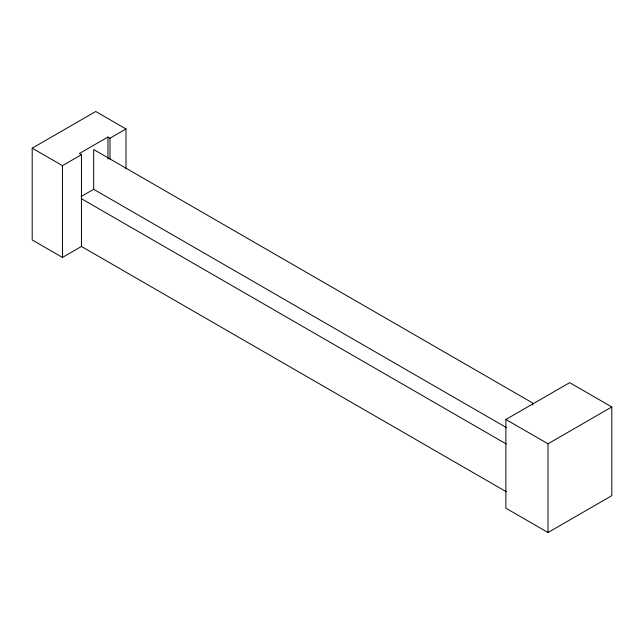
<?xml version="1.0" encoding="UTF-8"?>
<svg xmlns="http://www.w3.org/2000/svg" width="644" height="644" viewBox="0 0 644 644"><rect width="100%" height="100%" fill="white"/><g stroke="black" fill="none" stroke-linecap="round" stroke-linejoin="round"><path stroke-width="0.97" d="M506.345 491.774L81.458 246.467L62.468 257.431L32.2 239.954L32.2 148.176L95.739 111.493L126.007 128.961L126.007 168.873M126.007 128.961L109.995 138.21L107.951 137.035L79.413 153.505L81.458 154.689L81.458 246.467M32.2 148.176L62.468 165.653L81.458 154.689M81.088 196.557L93.678 189.296L506.667 427.729M505.878 419.477L569.666 382.649L611.8 406.968L611.8 495.679L548.012 532.508L505.878 508.188L505.878 419.477L548.012 443.796L611.8 406.968M81.458 198.706L506.345 444.022M548.012 443.796L548.012 532.508M532.805 405.06L532.805 403.072L93.678 149.545L93.678 189.296M109.995 138.21L109.995 159.221M107.951 137.035L107.951 159.044M62.468 165.653L62.468 257.431"/></g></svg>
